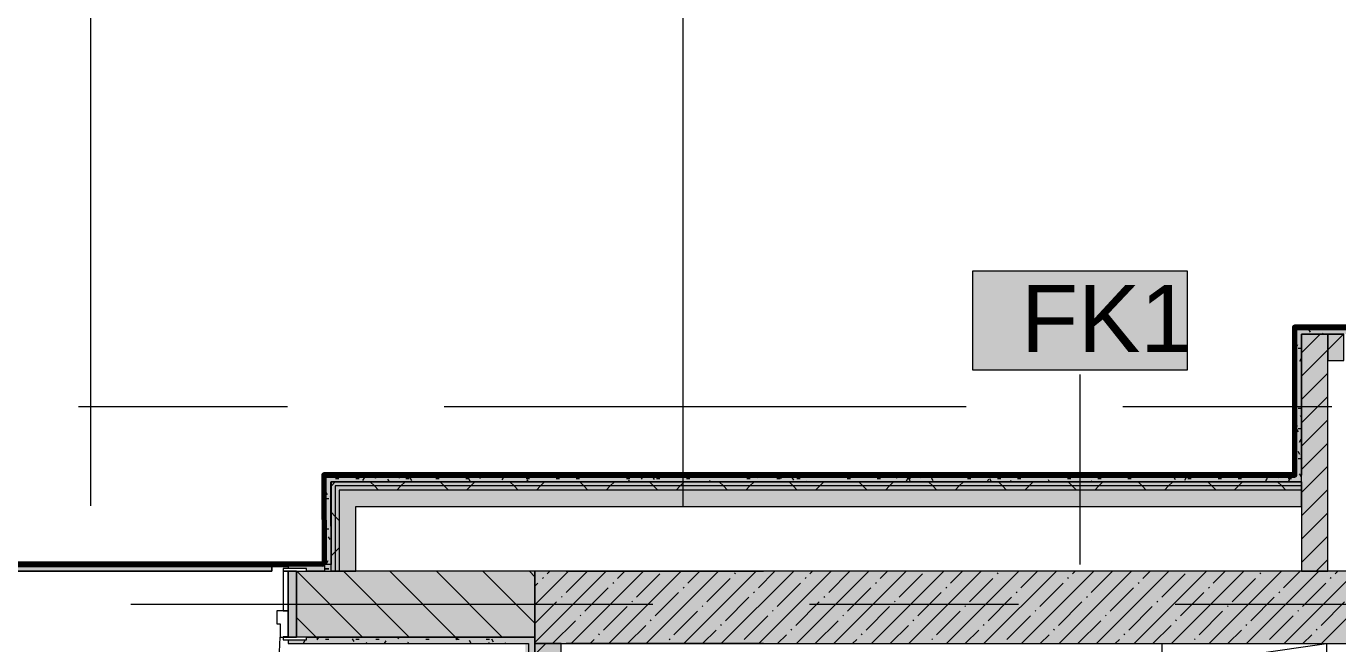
# Model space of a CAD drawing. Header units: millimetres. Extents: x -3817 to 677485, y -22715 to 103890.
# Drawn here: x 92907 to 96894, y 12291 to 14166 of the extents above; entities that cross this region are included whole.
import ezdxf

# ---------------------------------------------------------------- set-up
doc = ezdxf.new("R2010")
doc.units = ezdxf.units.MM
doc.layers.add('PDF _Геометрия', color=7, linetype='Continuous', true_color=0x1d1d1d)
doc.layers.add('PDF _Сплошная заливка', color=7, linetype='Continuous', true_color=0xffffff)
doc.layers.add('PDF _Текст', color=7, linetype='Continuous')
doc.styles.add('PDF GOST-Common', font='arial.ttf')

msp = doc.modelspace()

# ---------------------------------------------------------------- hatches: boundary and pattern name
at = {"layer": 'PDF _Сплошная заливка', "transparency": 33554559}
h = msp.add_hatch(color=256, dxfattribs=at)
h.paths.add_polyline_path([(98080, 13231.3), (98743.6, 13231.3), (98743.6, 13251.4), (97562.1, 13251.4), (97562.1, 13231.3), (97612.1, 13231.3)], flags=0)
h.paths.add_polyline_path([(97522.1, 13231.3), (97522.1, 13251.4), (96763.6, 13251.4), (96763.6, 13231.3), (96962.1, 13231.3)], flags=0)
for points in [[(96763.6, 12802.9), (96783.6, 12802.9), (96783.6, 13231.3), (96763.6, 13231.3), (96763.6, 13092.8)], [(93813.6, 12511.4), (93833.6, 12511.4), (93832.5, 12802.9), (93812.5, 12802.9), (93813.5, 12531.3)], [(95418.7, 12782.9), (96783.6, 12782.9), (96783.6, 12802.9), (93832.5, 12802.9), (93832.6, 12782.9), (94753.4, 12782.9)], [(93833.6, 12511.3), (93846.1, 12511.3), (93846.1, 12782.9), (93833.6, 12782.9), (93833.6, 12531.3)], [(94753.4, 12770.4), (96783.6, 12770.4), (96783.6, 12782.9), (93846.1, 12782.9), (93846.1, 12770.4), (94088.1, 12770.4)], [(93703.6, 12311.3), (93728.6, 12311.3), (93728.6, 12511.4), (93703.6, 12511.4), (93703.6, 12483.9)], [(98080, 12291.4), (101853.6, 12291.4), (101853.6, 12511.4), (94453.6, 12511.4), (94453.6, 12291.4), (96749.4, 12291.4)]]:
    msp.add_hatch(color=256, dxfattribs=at).paths.add_polyline_path(points)
at = {"layer": 'PDF _Сплошная заливка', "true_color": 0xe7e7e7, "transparency": 33554559}
msp.add_hatch(color=254, dxfattribs=at).paths.add_polyline_path([(96749.4, 12707.9), (96783.6, 12707.9), (96783.6, 12757.9), (93908.6, 12757.9), (93908.6, 12707.9), (95418.7, 12707.9)])
at = {"layer": 'PDF _Сплошная заливка', "transparency": 33554559}
h = msp.add_hatch(color=256, dxfattribs=at)
h.paths.add_polyline_path([(92092.1, 12511.3), (92698.6, 12512.5), (92698.6, 12519.3), (92753.6, 12519.3), (92753.6, 12531.3), (91653.6, 12531.3), (91653.6, 12519.3), (91683.6, 12519.3), (91683.6, 12511.4)], flags=0)
h.paths.add_polyline_path([(90096.2, 12511.3), (90173.6, 12511.3), (90173.6, 12519.3), (90203.6, 12519.3), (90203.6, 12531.3), (89602.6, 12531.3), (89602.6, 12511.3)], flags=0)
h.paths.add_polyline_path([(93833.6, 12511.3), (93833.6, 12531.3), (93703.6, 12531.3), (93703.6, 12519.3), (93758.6, 12519.3), (93758.6, 12511.4)], flags=0)
at = {"layer": 'PDF _Сплошная заливка', "true_color": 0x494949, "transparency": 33554559}
msp.add_hatch(color=251, dxfattribs=at).paths.add_polyline_path([(93653.6, 12511.3), (93653.6, 12531.3), (92753.6, 12531.3), (92753.6, 12519.3), (92768.6, 12519.3), (92768.6, 12511.4), (93422.8, 12511.3)])
at = {"layer": 'PDF _Сплошная заливка', "transparency": 33554559}
h = msp.add_hatch(color=256, dxfattribs=at)
h.paths.add_polyline_path([(106063.8, 12311.3), (107373.6, 12311.3), (107373.6, 12511.4), (105338.6, 12511.4), (105338.6, 12311.3)], flags=0)
h.paths.add_polyline_path([(89853.6, 12311.3), (90228.6, 12311.3), (90228.6, 12511.4), (89853.6, 12511.4)], flags=0)
h.paths.add_polyline_path([(103402.5, 12311.3), (103888.6, 12311.3), (103888.6, 12511.4), (101853.6, 12511.4), (101853.6, 12311.3)], flags=0)
h.paths.add_polyline_path([(91628.6, 12311.3), (92728.6, 12311.3), (92728.6, 12511.4), (91628.6, 12511.4), (91628.6, 12431.4)], flags=0)
h.paths.add_polyline_path([(94453.6, 12311.3), (94453.6, 12511.4), (93728.6, 12511.4), (93728.6, 12311.3), (94088.1, 12311.3)], flags=0)
h = msp.add_hatch(color=256, dxfattribs=at)
h.paths.add_polyline_path([(94088.1, 12291.4), (94433.6, 12291.4), (94433.6, 12311.3), (93758.6, 12309.8), (93758.6, 12303.4), (93703.6, 12303.4), (93703.6, 12291.4), (93758.6, 12291.4)], flags=0)
h.paths.add_polyline_path([(92698.6, 12291.4), (92753.6, 12291.4), (92753.6, 12303.4), (92698.6, 12303.4), (92698.6, 12311.3), (92653.6, 12311.3), (92653.6, 12291.4), (92673.6, 12291.4)], flags=0)

# ---------------------------------------------------------------- linework, layer by layer
at = {"layer": 'PDF _Геометрия', "color": 253, "lineweight": 9, "true_color": 0xaaaaaa}
for points in [[(93103.6, 12709.5), (93103.6, 14297)], [(94903.6, 12709.5), (94903.6, 14297)], [(93065.9, 13011.4), (93700.9, 13011.4)], [(94177.2, 13011.4), (95764.7, 13011.4)], [(96240.9, 13011.4), (96875.9, 13011.4)], [(93224.7, 12411.4), (94812.2, 12411.4)], [(95288.4, 12411.4), (95923.4, 12411.4)], [(96399.7, 12411.4), (97987.2, 12411.4)]]:
    msp.add_lwpolyline(points, dxfattribs=at)
at = {"layer": 'PDF _Геометрия', "color": 7, "lineweight": 9}
for points in [[(96436.9, 13422.5), (95783.7, 13422.5), (95783.7, 13122.5), (96436.9, 13122.5)], [(92768.6, 12511.3), (93653.6, 12511.3)], [(94453.6, 12511.4), (94453.6, 12311.3)], [(96859.7, 12291.4), (96859.7, 12041.4), (96359.7, 12041.4), (96359.7, 12291.4)]]:
    msp.add_lwpolyline(points, close=True, dxfattribs=at)
at = {"layer": 'PDF _Геометрия', "color": 231, "lineweight": 70, "true_color": 0xff80c0}
for points in [[(97522.1, 13252.3), (96762.6, 13252.3), (96762.6, 13251.4), (96762.6, 12803.9), (93811.5, 12803.9), (93811.5, 12802.9), (93812.5, 12531.3)], [(93813.5, 12531.3), (93812.5, 12802.9), (96763.6, 12802.9), (96763.6, 12803.9), (96763.6, 13251.4), (97522.1, 13251.4)], [(93813.5, 12532.3), (91832.6, 12532.3), (91832.6, 12531.3)], [(92753.6, 12531.3), (93703.6, 12531.3)]]:
    msp.add_lwpolyline(points, dxfattribs=at)
at = {"layer": 'PDF _Геометрия', "color": 9, "lineweight": 9, "true_color": 0xc0c0c0}
for points in [[(97522.1, 13251.4), (96763.6, 13251.4), (96763.6, 13231.3), (96763.6, 12802.9), (93832.5, 12802.9), (93812.5, 12802.9), (93813.5, 12532.3)], [(98743.6, 12511.4), (94453.6, 12511.4), (93833.6, 12511.4), (93832.6, 12782.9), (96783.6, 12782.9), (96783.6, 12511.4), (96863.6, 12511.4), (96863.6, 13231.3), (96783.6, 13231.3), (96783.6, 12802.9), (96783.6, 13231.3), (96912.1, 13231.3)], [(93758.6, 12511.3), (93833.6, 12511.3), (93908.6, 12511.3), (93908.6, 12707.9), (96783.6, 12707.9), (96783.6, 12782.9), (93908.6, 12782.9), (93846.1, 12782.9), (93833.6, 12782.9), (93833.6, 12531.3), (93813.5, 12531.3), (93813.6, 12511.4), (93758.6, 12511.4)], [(93703.6, 12531.3), (93703.6, 12519.3)], [(93728.6, 12511.4), (93728.6, 12311.3)], [(94548.6, 12511.4), (95148.6, 12511.4)], [(93703.6, 12303.4), (93703.6, 12291.4), (94433.6, 12291.4), (94433.6, 8631.3), (93653.6, 8631.3), (93653.6, 8619.4)], [(101773.6, 7311.4), (101403.6, 7311.4), (101403.6, 12291.4), (101323.6, 12291.4), (101323.6, 11991.3), (94533.6, 11991.3), (94533.6, 12291.4), (94453.6, 12291.4), (94453.6, 8611.3), (94453.6, 8631.3), (94453.6, 12311.3), (94433.6, 12311.3), (93758.6, 12311.3), (94453.6, 12311.3), (94453.6, 12291.4), (101853.6, 12291.4)], [(95148.6, 12291.4), (94548.6, 12291.4)]]:
    msp.add_lwpolyline(points, dxfattribs=at)
at = {"layer": 'PDF _Геометрия', "color": 253, "lineweight": 9, "true_color": 0x9b9b9b}
for points in [[(96811, 13237), (96806, 13245.7)], [(96771.5, 13198.5), (96766.5, 13189.8)], [(96849.4, 13231.3), (96847.6, 13234.5)], [(96773.7, 13189), (96783.6, 13189)], [(96782.7, 13156.9), (96777.6, 13148.2)], [(96773.7, 13006.1), (96783.6, 13006.1)], [(96783.6, 12979.7), (96780.7, 12984.7)], [(96770.4, 12952.8), (96765.4, 12944.1)], [(96774.5, 12934.4), (96769.5, 12943.1)], [(96773.7, 12945.1), (96783.6, 12945.1)], [(96781.6, 12911.2), (96776.5, 12902.4)], [(96778.6, 12866.3), (96773.6, 12875.1)], [(96773.7, 12853.7), (96783.6, 12853.7)], [(93969.9, 12793.3), (93964.9, 12802.1)], [(93973.8, 12802.9), (93970.9, 12797.7)], [(94043.9, 12802.4), (94038.9, 12793.7)], [(94289.7, 12801.3), (94284.6, 12792.6)], [(94351.7, 12802.6), (94351.6, 12802.9)], [(94357.7, 12797.2), (94352.7, 12788.5)], [(94572.2, 12802.9), (94572, 12802.6)], [(94775.2, 12800.7), (94773.9, 12802.9)], [(94781.1, 12799.1), (94776.1, 12790.4)], [(94816.8, 12789.6), (94811.8, 12798.3)], [(94818.5, 12802.9), (94817.7, 12801.5)], [(94888.9, 12802.9), (94885.8, 12797.4)], [(95130.6, 12794.7), (95125.9, 12802.9)], [(95135.3, 12802.9), (95131.5, 12796.4)], [(95198.6, 12798.8), (95196.3, 12802.9)], [(95204.6, 12801), (95199.5, 12792.3)], [(95376.3, 12795.8), (95372.2, 12802.9)], [(95554, 12792.8), (95549, 12801.5)], [(95628, 12802.9), (95623, 12794.2)], [(95733.6, 12802.9), (95732.6, 12801.2)], [(95935.8, 12802.1), (95935.4, 12802.9)], [(95980, 12802.9), (95978.4, 12800.1)], [(96050.4, 12802.9), (96046.4, 12796.1)], [(96359.3, 12800.2), (96357.7, 12802.9)], [(96400.9, 12789), (96395.9, 12797.8)], [(96472.7, 12802.9), (96469.8, 12798)], [(96714.7, 12794.2), (96709.7, 12802.9)], [(96782.7, 12798.3), (96780.1, 12802.9), (96777.7, 12807)], [(93847.7, 12792.7), (93857.7, 12792.7)], [(93892.6, 12784.1), (93891.9, 12782.9)], [(93908.6, 12792.7), (93918.7, 12792.7)], [(93934.3, 12795.3), (93929.2, 12786.6)], [(94011.2, 12782.9), (94006.6, 12790.9)], [(94061, 12792.7), (94071.1, 12792.7)], [(94079.6, 12786.3), (94074.6, 12795)], [(94116.8, 12782.9), (94116.2, 12783.8)], [(94138.4, 12783), (94138.3, 12782.9)], [(94152.5, 12792.7), (94162.5, 12792.7)], [(94243.9, 12792.7), (94254, 12792.7)], [(94257.3, 12783.3), (94252.3, 12792)], [(94426.8, 12792.7), (94436.8, 12792.7)], [(94433.5, 12782.9), (94430, 12789)], [(94518.2, 12792.7), (94528.3, 12792.7)], [(94579.2, 12792.7), (94589.2, 12792.7)], [(94731.6, 12792.7), (94741.6, 12792.7)], [(94739.5, 12787.9), (94736.6, 12782.9)], [(94823, 12792.7), (94833.1, 12792.7)], [(94914.5, 12792.7), (94924.5, 12792.7)], [(94985.2, 12786.8), (94982.9, 12782.9)], [(95097.3, 12792.7), (95107.4, 12792.7)], [(95188.8, 12792.7), (95198.8, 12792.7)], [(95240.3, 12787.7), (95235.2, 12796.4)], [(95249.7, 12792.7), (95259.8, 12792.7)], [(95278.2, 12782.9), (95276.9, 12785.2)], [(95402.1, 12792.7), (95412.2, 12792.7)], [(95493.6, 12792.7), (95503.6, 12792.7)], [(95586.4, 12791.7), (95581.3, 12783)], [(95585, 12792.7), (95595.1, 12792.7)], [(95595, 12782.9), (95590.6, 12790.4)], [(95663.7, 12785.8), (95658.7, 12794.5)], [(95700.6, 12782.9), (95700.3, 12783.3)], [(95767.9, 12792.7), (95778, 12792.7)], [(95832.1, 12790.6), (95827.6, 12782.9)], [(95841.3, 12782.9), (95836.4, 12791.5)], [(95859.3, 12792.7), (95869.4, 12792.7)], [(95900.1, 12786.5), (95898, 12782.9)], [(95920.3, 12792.7), (95930.4, 12792.7)], [(96017.3, 12782.9), (96014.1, 12788.5)], [(96072.7, 12792.7), (96082.8, 12792.7)], [(96145.9, 12785.4), (96144.4, 12782.9)], [(96164.1, 12792.7), (96174.2, 12792.7)], [(96255.6, 12792.7), (96265.6, 12792.7)], [(96433.2, 12795.5), (96428.2, 12786.8)], [(96438.5, 12792.7), (96448.5, 12792.7)], [(96529.9, 12792.7), (96540, 12792.7)], [(96590.9, 12792.7), (96600.9, 12792.7)], [(96637.3, 12783.3), (96637.1, 12782.9)], [(96679, 12794.4), (96673.9, 12785.7)], [(96747, 12790.3), (96742.7, 12782.9)], [(96743.3, 12792.7), (96753.3, 12792.7)], [(93817.2, 12731.8), (93827.2, 12731.8)], [(93822.7, 12743.5), (93817.7, 12752.3)], [(93832.7, 12741.4), (93830.7, 12737.9)], [(93817.2, 12640.3), (93827.2, 12640.3)], [(93830.9, 12607.5), (93825.9, 12616.2)], [(93808.6, 12524.2), (93804.5, 12531.3)], [(93823.5, 12542.5), (93818.5, 12533.8)], [(93754.4, 12300.8), (93749.3, 12292.1)], [(93794.4, 12304.9), (93790.7, 12311.3)], [(93795.6, 12311.3), (93791, 12303.3)], [(93817.2, 12305), (93827.2, 12305)], [(93862.5, 12308.9), (93861.1, 12311.3)], [(93904.1, 12297.8), (93899.1, 12306.5)], [(93901.2, 12311.3), (93900.6, 12310.4)], [(93908.6, 12305), (93918.7, 12305)], [(93943, 12291.4), (93940.7, 12295.3)], [(93969.6, 12305), (93979.6, 12305)], [(94000.1, 12299.7), (93995.3, 12291.4)], [(94040.2, 12306), (94037.1, 12311.3)], [(94068.1, 12295.7), (94065.6, 12291.4)], [(94122, 12305), (94132, 12305)], [(94147.6, 12311.3), (94146.4, 12309.3)], [(94217.9, 12303), (94213, 12311.3)], [(94213.4, 12305), (94223.5, 12305)], [(94218, 12311.3), (94214.4, 12305.2)], [(94259.5, 12291.8), (94254.5, 12300.5)], [(94304.9, 12305), (94314.9, 12305)], [(94313.9, 12294.6), (94312, 12291.4)], [(94327.5, 12295.9), (94322.5, 12304.6)], [(94365.4, 12291.4), (94364.1, 12293.4)]]:
    msp.add_lwpolyline(points, dxfattribs=at)
at = {"layer": 'PDF _Геометрия', "lineweight": 9}
for points in [[(96783.6, 13174.3), (96840.7, 13231.3)], [(96783.6, 13103.6), (96863.6, 13183.6), (96911.4, 13231.3)], [(96783.6, 13032.9), (96863.6, 13112.9)], [(96783.6, 12962.1), (96863.6, 13042.1)], [(96783.6, 12891.4), (96863.6, 12971.4)], [(96783.6, 12820.7), (96863.6, 12900.7)], [(96783.6, 12750), (96863.6, 12830)], [(93833.6, 12769.9), (93846.1, 12782.4), (93846.6, 12782.9)], [(93978.1, 12757.9), (93965.6, 12770.4), (93953.1, 12782.9)], [(94033.7, 12757.9), (94046.2, 12770.4), (94058.7, 12782.9)], [(94190.3, 12757.9), (94177.8, 12770.4), (94165.3, 12782.9)], [(94245.9, 12757.9), (94258.4, 12770.4), (94270.9, 12782.9)], [(94402.4, 12757.9), (94389.9, 12770.4), (94377.4, 12782.9)], [(94458, 12757.9), (94470.5, 12770.4), (94483, 12782.9)], [(94614.5, 12757.9), (94602, 12770.4), (94589.5, 12782.9)], [(94670.1, 12757.9), (94682.6, 12770.4), (94695.1, 12782.9)], [(94826.7, 12757.9), (94814.2, 12770.4), (94801.7, 12782.9)], [(94882.3, 12757.9), (94894.8, 12770.4), (94907.3, 12782.9)], [(95038.8, 12757.9), (95026.3, 12770.4), (95013.8, 12782.9)], [(95094.4, 12757.9), (95106.9, 12770.4), (95119.4, 12782.9)], [(95250.9, 12757.9), (95238.4, 12770.4), (95225.9, 12782.9)], [(95306.5, 12757.9), (95319, 12770.4), (95331.5, 12782.9)], [(95463.1, 12757.9), (95450.6, 12770.4), (95438.1, 12782.9)], [(95518.7, 12757.9), (95531.2, 12770.4), (95543.7, 12782.9)], [(95675.2, 12757.9), (95662.7, 12770.4), (95650.2, 12782.9)], [(95730.8, 12757.9), (95743.3, 12770.4), (95755.8, 12782.9)], [(95887.3, 12757.9), (95874.8, 12770.4), (95862.3, 12782.9)], [(95942.9, 12757.9), (95955.4, 12770.4), (95967.9, 12782.9)], [(96099.5, 12757.9), (96086.9, 12770.4), (96074.4, 12782.9)], [(96155.1, 12757.9), (96167.6, 12770.4), (96180.1, 12782.9)], [(96311.6, 12757.9), (96299.1, 12770.4), (96286.6, 12782.9)], [(96367.2, 12757.9), (96379.7, 12770.4), (96392.2, 12782.9)], [(96523.7, 12757.9), (96511.2, 12770.4), (96498.7, 12782.9)], [(96579.3, 12757.9), (96591.8, 12770.4), (96604.3, 12782.9)], [(96735.8, 12757.9), (96723.3, 12770.4), (96710.8, 12782.9)], [(96783.6, 12679.3), (96863.6, 12759.3)], [(93858.6, 12665.3), (93846.1, 12677.8), (93833.6, 12690.3)], [(96783.6, 12608.6), (96863.6, 12688.6)], [(96783.6, 12537.9), (96863.6, 12617.9)], [(93833.6, 12557.7), (93846.1, 12570.2), (93858.6, 12582.7)], [(96827.8, 12511.4), (96863.6, 12547.2)], [(93929.7, 12311.3), (93729.7, 12511.4)], [(94071.1, 12311.3), (93871.1, 12511.4)], [(94212.5, 12311.3), (94012.5, 12511.4)], [(94354, 12311.3), (94154, 12511.4)], [(94453.6, 12353.2), (94295.4, 12511.4)], [(94453.6, 12494.6), (94436.8, 12511.4)], [(94453.6, 12409.2), (94555.7, 12511.4)], [(94453.6, 12295.1), (94669.8, 12511.4)], [(94476.8, 12489.4), (94479.1, 12491.8)], [(94491, 12503.7), (94498.7, 12511.4)], [(94548.1, 12446.7), (94612.8, 12511.4)], [(94563.8, 12291.4), (94783.8, 12511.4)], [(94677.9, 12291.4), (94897.9, 12511.4)], [(94704.9, 12489.4), (94726.8, 12511.4)], [(94761.9, 12432.4), (94833.2, 12503.7)], [(94791.9, 12291.4), (95011.9, 12511.4)], [(94906, 12291.4), (95126, 12511.4)], [(94918.7, 12475.2), (94954.9, 12511.4)], [(94975.7, 12418.1), (95047, 12489.4)], [(95020, 12291.4), (95240, 12511.4)], [(95061.3, 12503.7), (95063.6, 12506)], [(95132.6, 12460.9), (95183, 12511.4)], [(95134.1, 12291.4), (95354.1, 12511.4)], [(95248.1, 12291.4), (95468.1, 12511.4)], [(95275.1, 12489.4), (95277.5, 12491.8)], [(95289.4, 12503.7), (95297, 12511.4)], [(95346.4, 12446.7), (95411.1, 12511.4)], [(95362.2, 12291.4), (95582.2, 12511.4)], [(95476.2, 12291.4), (95696.2, 12511.4)], [(95503.2, 12489.4), (95525.1, 12511.4)], [(95560.2, 12432.4), (95631.5, 12503.7)], [(95590.3, 12291.4), (95810.3, 12511.4)], [(95704.3, 12291.4), (95924.3, 12511.4)], [(95717.1, 12475.2), (95753.2, 12511.4)], [(95774.1, 12418.1), (95845.4, 12489.4)], [(95818.4, 12291.4), (96038.4, 12511.4)], [(95859.6, 12503.7), (95862, 12506)], [(95930.9, 12460.9), (95981.3, 12511.4)], [(95932.4, 12291.4), (96152.4, 12511.4)], [(96046.5, 12291.4), (96266.5, 12511.4)], [(96073.5, 12489.4), (96075.8, 12491.8)], [(96087.7, 12503.7), (96095.4, 12511.4)], [(96144.7, 12446.7), (96209.4, 12511.4)], [(96160.5, 12291.4), (96380.5, 12511.4)], [(96274.6, 12291.4), (96494.6, 12511.4)], [(96301.6, 12489.4), (96323.5, 12511.4)], [(96358.6, 12432.4), (96429.9, 12503.7)], [(96388.6, 12291.4), (96608.6, 12511.4)], [(96502.7, 12291.4), (96722.7, 12511.4)], [(96515.4, 12475.2), (96551.6, 12511.4)], [(96572.4, 12418.1), (96643.7, 12489.4)], [(96616.7, 12291.4), (96836.7, 12511.4)], [(96658, 12503.7), (96660.3, 12506)], [(96729.2, 12460.9), (96779.7, 12511.4)], [(96730.8, 12291.4), (96950.8, 12511.4)], [(96844.8, 12291.4), (97064.8, 12511.4)], [(96871.8, 12489.4), (96874.2, 12491.8)], [(96886.1, 12503.7), (96893.7, 12511.4)], [(94453.6, 12466.2), (94462.5, 12475.2)], [(94605.1, 12389.6), (94676.4, 12460.9)], [(94690.6, 12475.2), (94693, 12477.5)], [(94818.9, 12375.4), (94890.2, 12446.7)], [(94904.5, 12460.9), (94906.8, 12463.3)], [(95118.3, 12446.7), (95120.7, 12449)], [(95189.6, 12403.9), (95260.9, 12475.2)], [(95403.4, 12389.6), (95474.7, 12460.9)], [(95489, 12475.2), (95491.3, 12477.5)], [(95617.3, 12375.4), (95688.5, 12446.7)], [(95702.8, 12460.9), (95705.2, 12463.3)], [(95916.6, 12446.7), (95919, 12449)], [(95987.9, 12403.9), (96059.2, 12475.2)], [(96201.8, 12389.6), (96273, 12460.9)], [(96287.3, 12475.2), (96289.7, 12477.5)], [(96415.6, 12375.4), (96486.9, 12446.7)], [(96501.1, 12460.9), (96503.5, 12463.3)], [(96715, 12446.7), (96717.4, 12449)], [(96786.3, 12403.9), (96857.5, 12475.2)], [(94453.6, 12352.2), (94519.5, 12418.1)], [(94533.8, 12432.4), (94536.2, 12434.8)], [(94662.1, 12332.6), (94733.4, 12403.9)], [(94747.6, 12418.1), (94750, 12420.5)], [(94961.5, 12403.9), (94963.9, 12406.3)], [(95032.8, 12361.1), (95104, 12432.4)], [(95246.6, 12346.9), (95317.9, 12418.1)], [(95332.1, 12432.4), (95334.5, 12434.8)], [(95460.4, 12332.6), (95531.7, 12403.9)], [(95546, 12418.1), (95548.4, 12420.5)], [(95759.8, 12403.9), (95762.2, 12406.3)], [(95831.1, 12361.1), (95902.4, 12432.4)], [(96044.9, 12346.9), (96116.2, 12418.1)], [(96130.5, 12432.4), (96132.9, 12434.8)], [(96258.8, 12332.6), (96330.1, 12403.9)], [(96344.3, 12418.1), (96346.7, 12420.5)], [(96558.2, 12403.9), (96560.5, 12406.3)], [(96629.5, 12361.1), (96700.7, 12432.4)], [(96843.3, 12346.9), (96914.6, 12418.1)], [(93788.3, 12311.3), (93728.6, 12371)], [(94506.8, 12291.4), (94576.6, 12361.1)], [(94590.8, 12375.4), (94593.2, 12377.7)], [(94804.7, 12361.1), (94807, 12363.5)], [(94875.9, 12318.3), (94947.2, 12389.6)], [(95089.8, 12304.1), (95161.1, 12375.4)], [(95175.3, 12389.6), (95177.7, 12392)], [(95305.1, 12291.4), (95374.9, 12361.1)], [(95389.2, 12375.4), (95391.5, 12377.7)], [(95603, 12361.1), (95605.4, 12363.5)], [(95674.3, 12318.3), (95745.6, 12389.6)], [(95888.1, 12304.1), (95959.4, 12375.4)], [(95973.7, 12389.6), (95976, 12392)], [(96103.5, 12291.4), (96173.3, 12361.1)], [(96187.5, 12375.4), (96189.9, 12377.7)], [(96401.4, 12361.1), (96403.7, 12363.5)], [(96472.6, 12318.3), (96543.9, 12389.6)], [(96686.5, 12304.1), (96757.8, 12375.4)], [(96772, 12389.6), (96774.4, 12392)], [(94647.8, 12318.3), (94650.2, 12320.7)], [(94734.9, 12291.4), (94790.4, 12346.9)], [(94963, 12291.4), (95004.2, 12332.6)], [(95018.5, 12346.9), (95020.9, 12349.2)], [(95232.3, 12332.6), (95234.7, 12335)], [(95446.2, 12318.3), (95448.6, 12320.7)], [(95533.2, 12291.4), (95588.8, 12346.9)], [(95761.3, 12291.4), (95802.6, 12332.6)], [(95816.9, 12346.9), (95819.2, 12349.2)], [(96030.7, 12332.6), (96033.1, 12335)], [(96244.5, 12318.3), (96246.9, 12320.7)], [(96331.6, 12291.4), (96387.1, 12346.9)], [(96559.7, 12291.4), (96600.9, 12332.6)], [(96615.2, 12346.9), (96617.6, 12349.2)], [(96829, 12332.6), (96831.4, 12335)], [(94453.6, 12258.5), (94486.4, 12291.4)], [(94620.9, 12291.4), (94633.6, 12304.1)], [(94861.7, 12304.1), (94864.1, 12306.5)], [(95077, 12291.4), (95077.9, 12292.2)], [(95191.1, 12291.4), (95218.1, 12318.3)], [(95419.2, 12291.4), (95431.9, 12304.1)], [(95660, 12304.1), (95662.4, 12306.5)], [(95875.4, 12291.4), (95876.2, 12292.2)], [(95989.4, 12291.4), (96016.4, 12318.3)], [(96217.5, 12291.4), (96230.3, 12304.1)], [(96458.4, 12304.1), (96460.7, 12306.5)], [(96673.7, 12291.4), (96674.6, 12292.2)], [(96787.8, 12291.4), (96814.8, 12318.3)]]:
    msp.add_lwpolyline(points, dxfattribs=at)
at = {"layer": 'PDF _Геометрия', "color": 9, "lineweight": 9, "true_color": 0xc0c0c0}
msp.add_lwpolyline([(96863.6, 13151.3), (96912.1, 13151.3), (96912.1, 13231.3), (96863.6, 13231.3)], close=True, dxfattribs=at)
at = {"layer": 'PDF _Геометрия', "color": 7, "lineweight": 9}
for points in [[(96110.3, 12531.8), (96110.3, 13108.6)], [(96783.6, 12782.9), (96783.6, 12802.9)], [(96783.6, 12770.4), (93908.6, 12770.4), (93858.6, 12770.4), (93846.1, 12770.4), (93846.1, 12511.3)], [(96783.6, 12757.9), (93908.6, 12757.9), (93858.6, 12757.9), (93858.6, 12511.3)], [(93653.6, 12531.3), (92757.4, 12531.3)], [(93653.6, 12511.3), (93653.6, 12531.3), (93653.6, 12511.3)], [(93812.5, 12531.3), (93703.6, 12531.3)], [(93833.6, 12511.3), (93833.6, 12531.3)], [(93813.6, 12511.4), (93833.6, 12511.4)], [(96359.7, 12041.4), (96422.2, 12228.8), (96859.7, 12291.4)]]:
    msp.add_lwpolyline(points, dxfattribs=at)
at = {"layer": 'PDF _Геометрия', "color": 9, "lineweight": 9, "true_color": 0xbfbfbf}
for points in [[(94254.6, 12802.9), (95254.6, 12802.9)], [(95454.6, 12802.9), (96454.6, 12802.9)]]:
    msp.add_lwpolyline(points, dxfattribs=at)
at = {"layer": 'PDF _Геометрия', "color": 253, "lineweight": 13, "true_color": 0xaaaaaa}
for points in [[(93688.6, 12519.3), (93688.6, 12511.4), (93758.6, 12511.4), (93758.6, 12519.3)], [(93688.6, 12511.4), (93688.6, 12391.4), (93703.6, 12391.4), (93703.6, 12511.4)], [(93703.6, 12511.4), (93703.6, 12311.3), (93728.6, 12311.3), (93728.6, 12511.4)], [(93678.6, 12311.3), (93703.6, 12311.3), (93703.6, 12391.4), (93668.6, 12391.4), (93668.6, 12351.3), (93678.6, 12351.3)], [(93688.6, 12312.4), (93688.6, 12311.3), (93703.6, 12311.3), (93703.6, 12312.4)], [(93688.6, 12311.3), (93688.6, 12303.4), (93758.6, 12303.4), (93758.6, 12311.3)]]:
    msp.add_lwpolyline(points, close=True, dxfattribs=at)
at = {"layer": 'PDF _Геометрия', "color": 231, "lineweight": 9, "true_color": 0xff80c0}
for points in [[(93703.6, 12531.3), (93813.5, 12531.3), (93813.5, 12532.3)], [(93812.5, 12531.3), (93813.5, 12531.3)]]:
    msp.add_lwpolyline(points, dxfattribs=at)
at = {"layer": 'PDF _Геометрия', "color": 253, "lineweight": 9, "true_color": 0x9b9b9b}
msp.add_lwpolyline([(93827.2, 12518.4), (93817.2, 12518.4)], close=True, dxfattribs=at)
at = {"layer": 'PDF _Геометрия', "color": 253, "lineweight": 9, "true_color": 0xaaaaaa}
msp.add_arc((92778.6, 12311.3), 900, 269.9997, 0.0002, dxfattribs=at)
at = {"layer": 'PDF _Сплошная заливка', "lineweight": 9, "transparency": 33554559}
msp.add_solid([(96436.9, 13422.5), (95783.7, 13422.5), (96436.9, 13122.5), (95783.7, 13122.5)], dxfattribs=at)
at = {"layer": 'PDF _Сплошная заливка', "lineweight": 35, "transparency": 33554559}
for points in [[(96863.6, 12511.4), (96863.6, 13231.3), (96783.6, 12511.4), (96783.6, 13231.3)], [(96912.1, 13151.3), (96912.1, 13231.3), (96863.6, 13151.3), (96863.6, 13231.3)], [(93846.1, 12511.3), (93858.6, 12511.3), (93846.1, 12770.4), (93858.6, 12770.4)], [(93858.6, 12757.9), (96783.6, 12757.9), (93858.6, 12770.4), (96783.6, 12770.4)], [(94453.6, 8631.3), (94453.6, 12311.3), (94433.6, 8631.3), (94433.6, 12311.3)], [(94533.6, 7311.4), (94533.6, 12291.4), (94453.6, 7311.4), (94453.6, 12291.4)]]:
    msp.add_solid(points, dxfattribs=at)
at = {"layer": 'PDF _Сплошная заливка', "color": 254, "lineweight": 35, "true_color": 0xffb9dc, "transparency": 33554559}
msp.add_solid([(96763.6, 12802.9), (96762.6, 12803.9), (96749.4, 12802.9)], dxfattribs=at)
at = {"layer": 'PDF _Сплошная заливка', "color": 254, "lineweight": 35, "true_color": 0xe7e7e7, "transparency": 33554559}
msp.add_solid([(93908.6, 12511.3), (93908.6, 12757.9), (93858.6, 12511.3), (93858.6, 12757.9)], dxfattribs=at)
at = {"layer": 'PDF _Сплошная заливка', "color": 131, "lineweight": 35, "true_color": 0xa9f3f5, "transparency": 33554559}
msp.add_solid([(94433.6, 8631.8), (94433.6, 12291.4), (94424.6, 8631.8), (94424.6, 12291.4)], dxfattribs=at)

# ---------------------------------------------------------------- texts
at = {"layer": 'PDF _Текст', "insert": (95930.8, 13279.1), "char_height": 203.2, "attachment_point": 4, "style": 'PDF GOST-Common'}
msp.add_mtext('FK1', dxfattribs=at)

doc.saveas('drawing.dxf')
